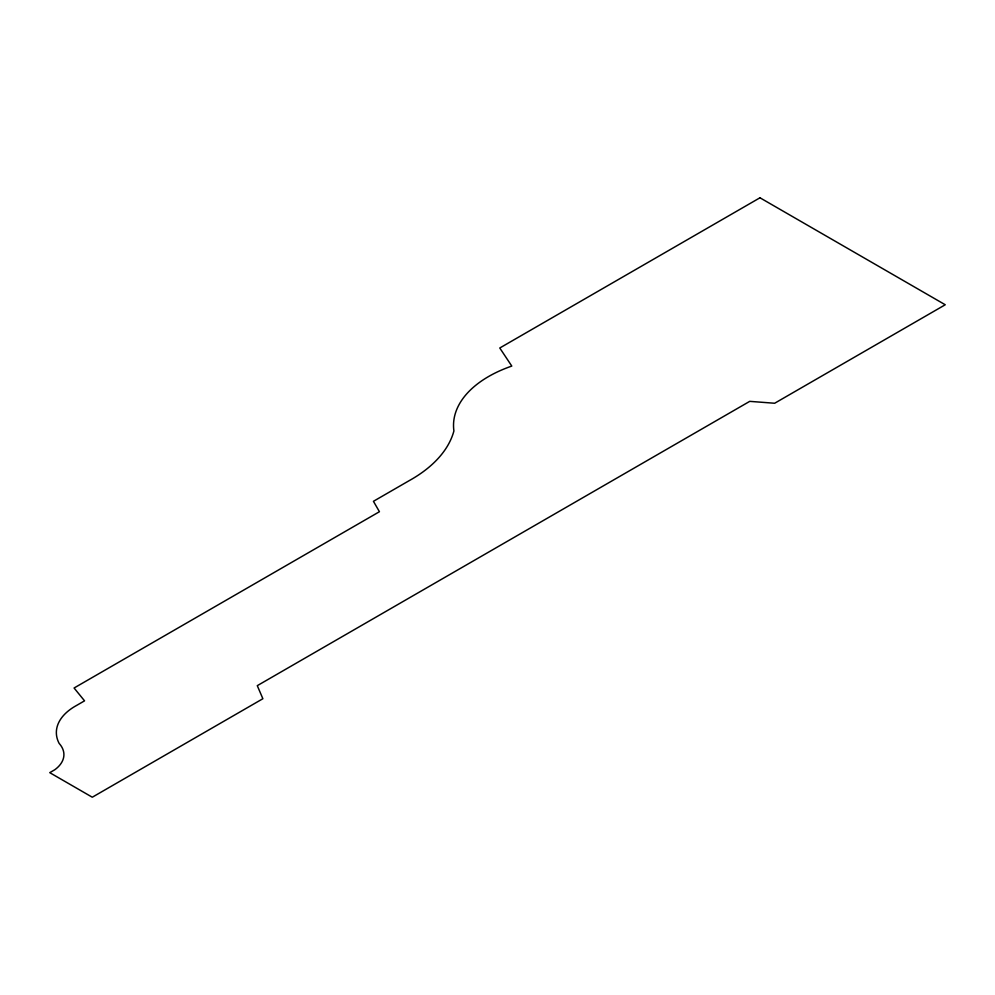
<?xml version="1.0" encoding="UTF-8"?>
<svg xmlns="http://www.w3.org/2000/svg" width="995" height="995" viewBox="0 0 995 995"><rect width="100%" height="100%" fill="white"/><g stroke="black" fill="none" stroke-linecap="round" stroke-linejoin="round"><path stroke-width="1.49" d="M759.969 197.781L499.776 348.001L511.791 366.073A119.798 69.165 0 0 0 453.907 430.947A151.626 87.548 0 0 1 409.206 480.647L373.436 501.306L379.431 511.716L74.078 688.005L84.55 700.841L76.491 705.492A64.7 37.35 0 0 0 59.14 743.402A42.089 24.303 0 0 1 54.7 769.807L49.75 772.655L92.286 797.219L262.879 698.726L257.282 685.667L749.732 401.358L774.657 403.249L945.25 304.756L759.969 197.781"/></g></svg>
